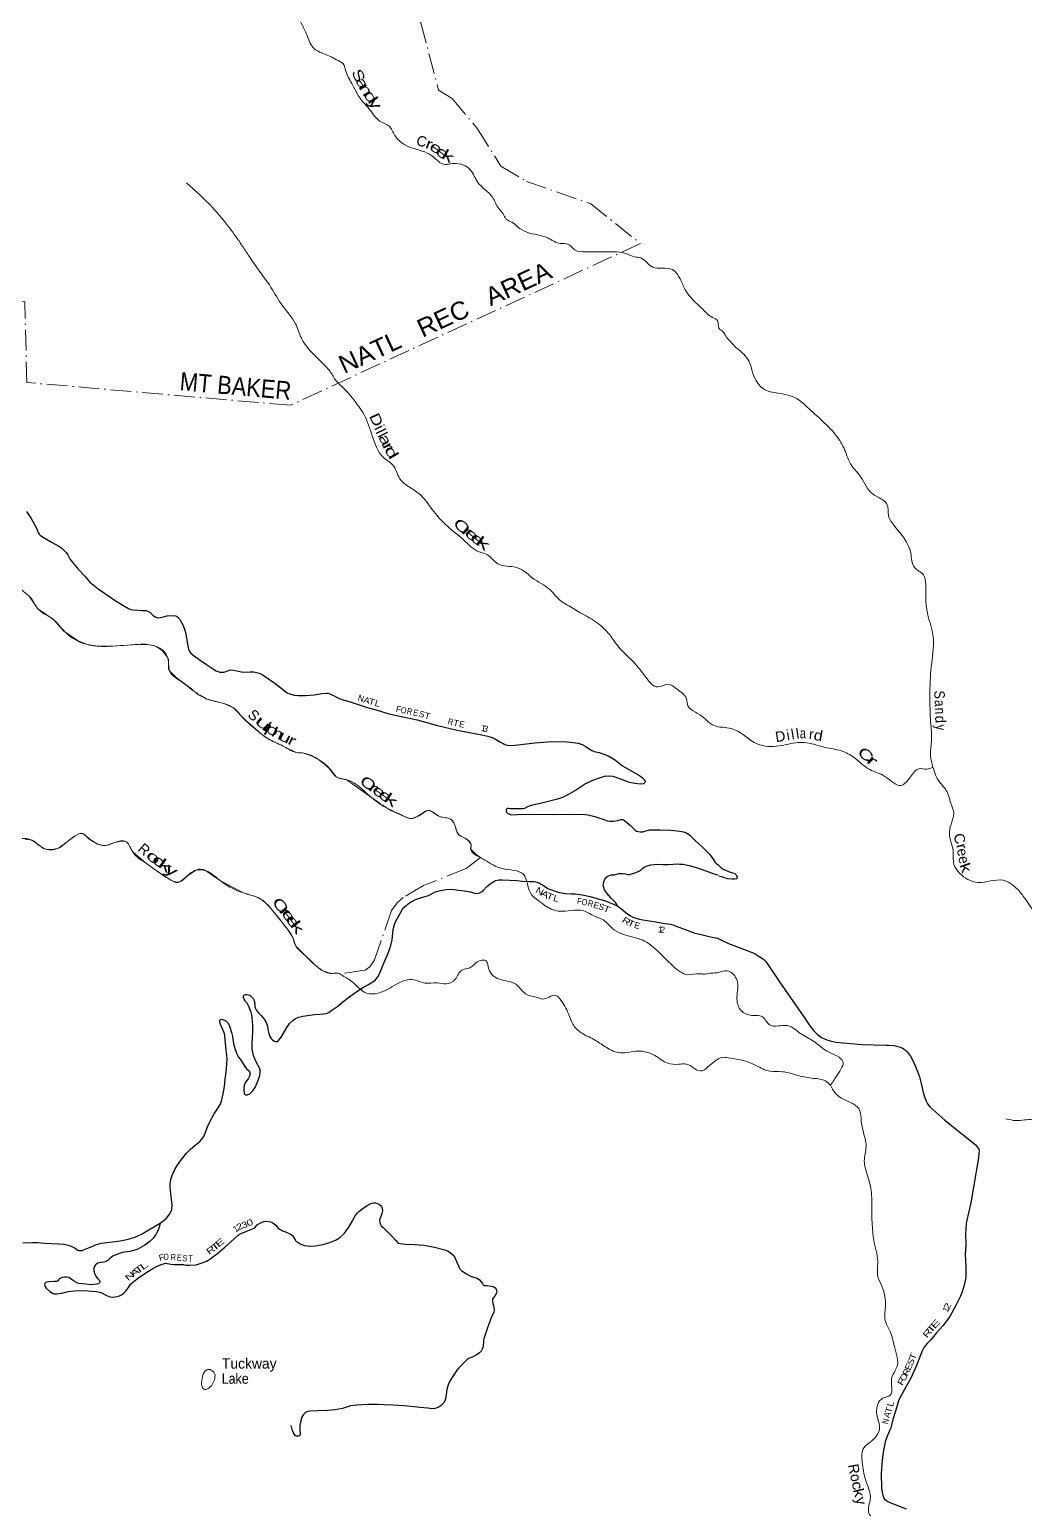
# Model space of a CAD drawing. Header units: feet. Extents: x -244583 to 4, y 367440 to 553773.
# Drawn here: x -196165 to -176969, y 423577 to 452112 of the extents above; entities that cross this region are included whole.
import ezdxf
from ezdxf.enums import TextEntityAlignment as Align

# ---------------------------------------------------------------- set-up
doc = ezdxf.new("R2010")
doc.units = ezdxf.units.FT
doc.header["$LTSCALE"] = 80
doc.linetypes.add('DOT_DASHED', pattern=[7.7, 5, -1.2, 0.3, -1.2])
for name, color, linetype, lineweight in [('29', 7, 'Continuous', 25), ('39', 7, 'Continuous', 13), ('44', 7, 'DOT_DASHED', 13)]:
    doc.layers.add(name, color=color, linetype=linetype, lineweight=lineweight)
doc.layers.add('30', color=7, linetype='Continuous')
doc.layers.add('41', color=7, linetype='Continuous')

msp = doc.modelspace()

# ---------------------------------------------------------------- linework, layer by layer
at = {"layer": '29'}
for points in [[(-196220.7, 442813.71), (-196133.21, 442675.98), (-196030.67, 442493.35), (-195994.77, 442393.32), (-195982.55, 442376.62), (-195961.3, 442358.09), (-195915.6, 442326.61), (-195728.36, 442216.75), (-195602.83, 442144.84), (-195543.81, 442106.37), (-195490.42, 442056.32), (-195455.39, 442021.29), (-195423.17, 441974.47), (-195378.65, 441887.83), (-195351.53, 441849.27), (-195218.03, 441692.18), (-195099.88, 441567.85), (-195003.79, 441450.14), (-194841.35, 441318.64), (-194698.25, 441222.01), (-194493.49, 441085.42), (-194330.29, 440984.25), (-194256.61, 440939.93), (-194207.56, 440923.6), (-194164.2, 440917.41), (-194067.45, 440906.92), (-193992.71, 440905.07), (-193924.08, 440901.34), (-193880.6, 440891.92), (-193840.05, 440866.89), (-193776.94, 440804.62), (-193725.18, 440772.99), (-193687, 440763.95), (-193644.43, 440768.96), (-193583.48, 440781.62), (-193510.2, 440802.06), (-193421.12, 440807.95), (-193350.57, 440800.13), (-193330.08, 440791.83), (-193298.76, 440770.52), (-193273.36, 440745.11), (-193249.84, 440706.58), (-193201.62, 440614.33), (-193161.89, 440506.11), (-193142.06, 440410.51), (-193109.86, 440221.3)], [(-193109.86, 440221.3), (-193098.19, 440159.57), (-193088.18, 440124.54), (-193059.82, 440084.5), (-193009.9, 440038.98), (-192870.78, 439944.48), (-192747.86, 439859.29), (-192597.72, 439757.53), (-192562.69, 439735.84), (-192524.64, 439723.44), (-192494.29, 439715.83), (-192456.16, 439713.65), (-192425.89, 439714.16), (-192389.3, 439720.09), (-192342.38, 439737.14), (-192307.69, 439750.44), (-192277.42, 439755.86), (-192236.89, 439752.74), (-192164.47, 439738.8), (-192041.81, 439713.51), (-191910.31, 439718.34), (-191835.57, 439716.49), (-191783.63, 439707.48), (-191735.03, 439695.79), (-191675.14, 439665.98), (-191556.75, 439582.37), (-191449.98, 439515.64), (-191341.52, 439429.07), (-191222.71, 439331.02), (-191181.39, 439308.8), (-191124.75, 439288.13), (-191059.61, 439272.09), (-190985.88, 439264.45), (-190838.32, 439264.84), (-190670.3, 439274.84), (-190518.1, 439299.4), (-190426.99, 439305.24), (-190402.33, 439305.46), (-190368.57, 439297.72), (-190298.68, 439263.61), (-190230.5, 439227.05), (-190138.91, 439186.81), (-190000.44, 439146.96), (-189866.07, 439105.19), (-189667.67, 439037.54), (-189479.81, 438983.49), (-189252.93, 438915.1), (-188997.16, 438855.01), (-188687.45, 438792.71), (-188292.01, 438683.76), (-187914.33, 438591.45), (-187439.5, 438504.82), (-187321.11, 438479.69), (-187239.37, 438453), (-187176.91, 438417.37), (-187105.16, 438377.15), (-187029.41, 438334.81), (-186994.14, 438316.2), (-186950.77, 438306.19), (-186875.7, 438299.52), (-186793.68, 438304.68), (-186412.56, 438349.87), (-186088.6, 438372.2), (-185789.54, 438368.84), (-185624.21, 438352.6), (-185577.82, 438344.56), (-185499.41, 438317.87), (-185434.04, 438279.09), (-185369.29, 438234.46), (-185329.25, 438206.1), (-185272.53, 438181.07), (-185176.25, 438161.42), (-185082.03, 438130.76), (-184998, 438096.3), (-184880.51, 438025.92), (-184723.91, 437903.36), (-184558.49, 437810.23), (-184399.12, 437717.25), (-184329.69, 437664.94), (-184300.16, 437633.86)], [(-184304.14, 437636.86), (-184288.29, 437617.21), (-184284.95, 437593.85), (-184293.4, 437581.08), (-184320.16, 437561.51), (-184385.06, 437553), (-184485.14, 437562.16), (-184586.39, 437584.3), (-184772.63, 437653.66), (-184904.88, 437699.43), (-184983.45, 437709.47), (-185075.69, 437697.28), (-185192.46, 437663.92), (-185303.03, 437620.26), (-185374.49, 437591.68), (-185435.9, 437560.83), (-185610.69, 437441.73), (-185791.36, 437340.28), (-185881.45, 437296.91), (-185979.87, 437263.55), (-186226.77, 437195.15), (-186483.36, 437139.6), (-186527.05, 437126.75), (-186567.04, 437107.28), (-186615.42, 437081.34), (-186639.42, 437078.23), (-186790.2, 437074.36), (-186883.07, 437078.69), (-186923.42, 437081.71), (-186949.68, 437082.36), (-186964.07, 437072.6), (-186970.8, 437053.35), (-186967.21, 437028.16), (-186953.68, 437003.55), (-186939.1, 436988.29), (-186915.91, 436978.33), (-186894.06, 436968.27), (-186865.77, 436962.92), (-186748.4, 436968.11), (-186412.68, 436975.98), (-186081.51, 436963.73), (-185751.75, 436975.79), (-185442.74, 436966.11), (-185395.99, 436959.93), (-185257.53, 436929.91), (-185143.44, 436891.93), (-185077.34, 436868.03), (-185021.34, 436844.39), (-184962.91, 436836.87), (-184897.19, 436839.82), (-184816.97, 436853.49), (-184747.83, 436869.98), (-184715.35, 436869.84), (-184689.5, 436858.42), (-184640.07, 436814.71), (-184560.95, 436745.97), (-184480.06, 436667.08), (-184455.11, 436647.97), (-184422.14, 436639.34), (-184383.38, 436634.62), (-184339.37, 436635.27), (-184266.24, 436649.64), (-184199.87, 436667.99), (-184169.84, 436669.65), (-184006.36, 436669.65), (-183792.82, 436664.65), (-183615.51, 436645.66), (-183549.1, 436633.9), (-183489.01, 436612.17), (-183427.41, 436570.18), (-183326.77, 436472.59), (-183174.79, 436327.18), (-183056.38, 436212.96), (-183038.78, 436192.55), (-182976.25, 436103.73), (-182935.35, 436042.41), (-182921.52, 436029.54), (-182905.32, 436014.05), (-182879.45, 435998.65)], [(-184821.29, 435204.67), (-184845.15, 435247.59), (-184858.81, 435268.35), (-184939.47, 435355.15), (-185026.11, 435446.33), (-185068.83, 435516.18), (-185085.99, 435557.07), (-185094.03, 435588.65), (-185092.19, 435632.09), (-185085.32, 435664.3), (-185062.33, 435720.44), (-185030.63, 435758.81), (-185005.61, 435778.83), (-184977.25, 435790.51), (-184937.21, 435800.52), (-184878.83, 435803.86), (-184794.22, 435827.05), (-184721.35, 435831.32), (-184669.03, 435821.93), (-184618.79, 435810.57), (-184586.42, 435811.79), (-184541.84, 435823.87), (-184486.74, 435842.16), (-184436.75, 435860.57), (-184396.71, 435878.93), (-184357.94, 435905.82), (-184333.04, 435931.51), (-184303.96, 435952.5), (-184248.76, 435977.43), (-184179.52, 435997.98), (-184110.64, 436004.36), (-184043.88, 436006.76), (-183940.86, 436004.2), (-183845.87, 436003.87), (-183746.64, 436011.53), (-183663.72, 436013.53), (-183617.31, 436010.35), (-183552.6, 436007.38), (-183498.38, 435997.29), (-183410.01, 435974.86), (-183304.03, 435942.32), (-183207.27, 435912.29), (-183113.29, 435878.48), (-183028.77, 435847.23), (-182981.14, 435828.67), (-182917, 435810.53), (-182881.08, 435800.44)], [(-182879.45, 435998.65), (-182808.87, 435923.55), (-182738.97, 435891.32), (-182679, 435865.42), (-182618.82, 435847.61), (-182556.67, 435827.72), (-182534.88, 435810.95), (-182521.39, 435786.31), (-182511.95, 435761.77), (-182518.94, 435727.57), (-182553.56, 435718.39), (-182610.25, 435715.88), (-182696.87, 435728.33), (-182787.09, 435757.07), (-182863.38, 435777.34)], [(-188939.86, 435179.08), (-188900.92, 435211.63), (-188832.63, 435263.43), (-188715.87, 435325.28), (-188599.72, 435362.87), (-188467.25, 435406.13), (-188330.14, 435473.55), (-188238.64, 435501.9), (-188126.87, 435521.92), (-188011.75, 435523.59), (-187886.63, 435506.91), (-187769.86, 435495.23), (-187657.08, 435473.06), (-187578.86, 435448.87), (-187541.31, 435445.18), (-187497.96, 435450.91), (-187446.22, 435475.21), (-187409.73, 435503.36), (-187343.26, 435574.55), (-187281.4, 435623.61), (-187219.63, 435668.61), (-187170.54, 435691.68), (-187107.57, 435707.09), (-187038.73, 435708.65), (-186764.27, 435691.73), (-186653.82, 435682.07), (-186516.07, 435675.46), (-186419.16, 435671.04), (-186368.54, 435660.38), (-186322.86, 435642.35), (-186247.17, 435597.98), (-186161.68, 435541.23), (-186045.64, 435493.84), (-185943.33, 435462.98), (-185818.6, 435439.66), (-185715.63, 435435.08), (-185636.85, 435433.13), (-185504.41, 435418.49), (-185345.93, 435385.12), (-185060.66, 435298.38), (-184898.02, 435234.74), (-184823.94, 435206.6), (-184734.62, 435141.66), (-184651.55, 435068.78), (-184570.21, 435013.11), (-184525.17, 434986.42), (-184468.45, 434964.74), (-184398.38, 434944.72), (-184333.63, 434931.41), (-184081.89, 434894.82), (-183904.74, 434866.15), (-183797.82, 434849.63), (-183749.44, 434836.28), (-183675.79, 434807.87), (-183511.52, 434749.17), (-183400.78, 434701.16), (-183362.41, 434687.81), (-183327.38, 434677.8), (-183206.72, 434652.59), (-183024.02, 434603.55), (-182891.15, 434581.42)], [(-191319.39, 432658.99), (-191199.19, 432859.56), (-191146.87, 432931.11), (-191084.7, 432992.3), (-191031.26, 433027.39), (-190969.51, 433054.63), (-190894.71, 433072.57), (-190669.23, 433104.68), (-190564.18, 433114.97), (-190491.31, 433119.23), (-190440.69, 433128.03), (-190387.31, 433148.05), (-190329.91, 433188.08), (-190217.15, 433271.5), (-190117.64, 433350.76), (-189983.6, 433456.71), (-189851.81, 433551.76), (-189740.92, 433622.68), (-189638.4, 433680.85), (-189544.06, 433735.16), (-189492.5, 433776.38), (-189444.62, 433831.85), (-189414.87, 433889.79), (-189348.08, 434054.06), (-189245.09, 434292.29), (-189196.99, 434436.78), (-189170.01, 434545.38), (-189150.85, 434745.22), (-189126.13, 434842.95), (-189100.33, 434905.84), (-189034.38, 435023.12), (-188970.99, 435138.23), (-188939.86, 435179.08)], [(-182891.15, 434581.42), (-182863.73, 434569.77), (-182828.43, 434545.61), (-182676.05, 434479.53), (-182469.89, 434401.13), (-182219.77, 434303.33), (-182164.13, 434275.24), (-182108.19, 434241.65), (-182040.59, 434199.36), (-181999.68, 434171.18), (-181957.87, 434130.3), (-181916.67, 434070.58), (-181697.14, 433738.93), (-181228.1, 433062.69), (-181107.41, 432889.49), (-181037.49, 432798.27), (-180960.59, 432722.47), (-180881.5, 432665.34), (-180803.5, 432625.79), (-180714.52, 432598.33), (-180609.06, 432576.36), (-180473.26, 432560.81), (-180102, 432530.55), (-179645.33, 432518.21), (-179592.79, 432516.79), (-179489.79, 432511.98), (-179453.38, 432506.07), (-179413.83, 432492.88), (-179367.69, 432474.21), (-179323.49, 432454.89), (-179289.7, 432436.86), (-179259.87, 432414.73), (-179230.37, 432387.42), (-179209.5, 432358.86), (-179176.54, 432314.91), (-179119.58, 432218.75), (-179067.78, 432107.29), (-179022.74, 431996.33), (-178993.08, 431907.35), (-178961.71, 431775.48), (-178921.9, 431602.44), (-178899.71, 431521.77), (-178871.5, 431447.32), (-178838.19, 431385.55), (-178793.85, 431327.89), (-178738.74, 431271.77), (-178503.64, 431067.16), (-177919.79, 430598.22), (-177878.51, 430554.62), (-177858.29, 430530.89), (-177847.38, 430509.27), (-177843.89, 430488.94), (-177845.58, 430426.27), (-177853.99, 430339.51)], [(-191862.87, 432639.15), (-191861.27, 432653.39), (-191855.34, 432777.7), (-191857.5, 432883.97), (-191861.08, 432983.2), (-191875.36, 433103), (-191888.71, 433153.05), (-191906.25, 433196.78), (-191935.42, 433264.82), (-191954.21, 433299.14), (-191968.78, 433323.21), (-191989.25, 433352.62), (-192024.29, 433406.09), (-192037.18, 433438.31), (-192036.95, 433465.09), (-192030.5, 433475.02), (-192025.5, 433481.69), (-191999.83, 433494.52), (-191969.48, 433495.79), (-191943.76, 433490.03), (-191917.27, 433482.36), (-191873.74, 433444.86), (-191852, 433418.3), (-191832.95, 433379.1), (-191816.59, 433305.85), (-191815.79, 433257.27), (-191806.61, 433220.62), (-191785.25, 433185.69), (-191742.13, 433132.01), (-191690.88, 433080.16), (-191639.88, 433018.19), (-191601.06, 432954.5), (-191576.75, 432881.13), (-191564.11, 432816), (-191549.83, 432740.78), (-191528.98, 432685.63), (-191505.7, 432646.61), (-191478.18, 432615.57), (-191444.45, 432590.46), (-191420.37, 432583.79), (-191385.98, 432584.96), (-191365.37, 432600.64), (-191326.26, 432647.52), (-191316.15, 432664.39)], [(-196295.98, 428702.27), (-196109.84, 428709.8), (-196009.24, 428705.55), (-195871.68, 428695.81), (-195746.5, 428690.68), (-195607.2, 428683.86), (-195502.33, 428674.52), (-195417.02, 428657.17), (-195349.88, 428628.25), (-195283.98, 428596.27), (-195234.3, 428562.66), (-195213.5, 428555.41), (-195188.04, 428553.42), (-195150.1, 428555.41), (-195127.14, 428564.05), (-195061.74, 428592.78), (-194978, 428627.13), (-194871.8, 428671.04), (-194774.13, 428696.95), (-194672.83, 428706.58), (-194508.55, 428728.81), (-194370.63, 428747.65), (-194236.45, 428778.72), (-194130.6, 428808.48), (-194007.83, 428868.16), (-193892.93, 428936.13), (-193753.49, 429015.64), (-193656.98, 429075.97), (-193599.51, 429110.97), (-193520.25, 429179.32), (-193458.24, 429263.27), (-193421.82, 429344.47), (-193413.48, 429442.91), (-193423.21, 429531.52), (-193440.21, 429659.42), (-193451.66, 429766.94), (-193453.52, 429824.93), (-193440.17, 429926.69), (-193408.96, 430018.81), (-193360.01, 430116.74), (-193305.05, 430210.29), (-193231.82, 430311.86), (-193133.84, 430430.84), (-193056.48, 430508.9), (-192974.49, 430578.65), (-192877.52, 430657.18), (-192837.94, 430702.42), (-192797.9, 430767.48), (-192733.01, 430938.9), (-192686.03, 431038.91), (-192603.44, 431188.62), (-192523.64, 431308.05), (-192489.28, 431371.37), (-192463.78, 431438.09), (-192428.01, 431574.79), (-192404.26, 431715.84), (-192387.52, 431856.83), (-192371.04, 431992.23), (-192355.82, 432152.1), (-192354.14, 432267.21), (-192370.49, 432417.13), (-192385.16, 432557.11), (-192394.18, 432700.95), (-192400.85, 432735.98), (-192407.53, 432756), (-192438.91, 432831.6), (-192465.77, 432888.92), (-192486.82, 432935.98), (-192496.21, 432964.54), (-192495.93, 432987.89), (-192487.06, 433006.81), (-192462.57, 433016.32), (-192422.37, 433007.23), (-192380.83, 432984.55), (-192337.45, 432944.52), (-192307.42, 432887.8), (-192293.07, 432844.17), (-192266.92, 432758.54), (-192250.57, 432685.3), (-192238.56, 432600.01), (-192229.88, 432543.14)], [(-192229.88, 432543.14), (-192200.4, 432429.1), (-192167.99, 432351.41), (-192131.29, 432283.73), (-192084.33, 432221.86), (-192041.46, 432158.07), (-192008.44, 432104.65), (-191977.19, 432061.38), (-191949.62, 432032.37), (-191920.13, 431999.27), (-191912.46, 431982.89), (-191908.93, 431962.57), (-191920.4, 431918.56), (-191947.67, 431868.43), (-191978.94, 431830.76), (-192004.19, 431790.91), (-192021.67, 431738.74), (-192030.87, 431694.45), (-192030.22, 431639.8), (-192023.51, 431585), (-192013.82, 431568.23), (-191993.92, 431555.94), (-191961.55, 431557.16), (-191916.6, 431576.28), (-191858.67, 431633.3), (-191806.04, 431713.16), (-191760.83, 431823.33), (-191721.83, 431927.58), (-191714.25, 431988.09), (-191717.12, 432034.7), (-191730.22, 432077.04), (-191755.34, 432122.66), (-191807.44, 432221.07), (-191843.49, 432315.04), (-191868.67, 432439.09), (-191871.68, 432560.57), (-191862.87, 432639.15)], [(-177853.99, 430339.51), (-177954.18, 429775.75), (-178004.87, 429471.64), (-178048.4, 429282.64), (-178079.1, 429142.33), (-178090.35, 429077.42), (-178099.98, 428987.44), (-178104.01, 428871.44), (-178099.27, 428673.05), (-178110.58, 428479.14), (-178100.76, 428244.19), (-178097.78, 428074.56), (-178100.22, 428039.85), (-178106.57, 427997.66), (-178132.72, 427884.95), (-178170.28, 427757.09), (-178194.55, 427692.4), (-178204.34, 427672.5), (-178286.53, 427506.74), (-178409.9, 427281.47), (-178535.96, 427106.84), (-178671.4, 426958.77), (-178784.18, 426826.27), (-178843.69, 426759.62), (-178885.44, 426714.58), (-178907.34, 426683.94), (-178935.97, 426633.29), (-178972.12, 426531.93), (-179050.22, 426335.78), (-179157.93, 426091.88), (-179274.75, 425884.63), (-179387.26, 425687.39), (-179400.65, 425655.59), (-179451.66, 425474.68), (-179505.08, 425294.05), (-179540.18, 425156.85), (-179547.84, 425133.35), (-179614.97, 424969.28), (-179656.63, 424863.54), (-179665.38, 424824.98), (-179689.03, 424698.16), (-179704.66, 424569.11), (-179718.14, 424429.62), (-179731.65, 424244.12), (-179724.61, 423980.93), (-179715.11, 423883.56), (-179703.87, 423832.02), (-179679.67, 423773.36), (-179665.42, 423752.93), (-179644.34, 423733.97), (-179606.55, 423710.69), (-179536.65, 423678.46), (-179366.48, 423615.19), (-179250.37, 423571.59)], [(-193904.9, 428137.18), (-193787.99, 428205.1), (-193703.75, 428251.79), (-193624.31, 428284.01), (-193561.18, 428302.68), (-193541.93, 428306.84), (-193512.6, 428305.52), (-193432.11, 428291.39), (-193381.71, 428286.09), (-193319.04, 428286.56), (-193236.65, 428286.82), (-193196.61, 428285.15), (-193149.61, 428272.25), (-193078.16, 428268.47), (-192951.35, 428279.48), (-192894.66, 428293.49), (-192837.32, 428313.07), (-192751.19, 428350.21), (-192684.46, 428388.58), (-192531.37, 428503.79), (-192388.79, 428627.73), (-192282.43, 428720.55), (-192146.87, 428844.31), (-192115.6, 428870.69), (-192077.03, 428889.12), (-192019.91, 428909.96), (-191962.79, 428930.81), (-191897.39, 428959.54), (-191833.67, 428985.8), (-191819.72, 428994.03), (-191805.31, 429009.16), (-191770.28, 429049.19), (-191730.73, 429076.81), (-191676.37, 429099.63), (-191638.62, 429111.33), (-191586.19, 429117.75), (-191517.72, 429107.96), (-191468.33, 429089.23), (-191414.3, 429040.64), (-191367.14, 428986.87), (-191339.88, 428962.45), (-191286.5, 428934.09), (-191227.47, 428914.61), (-191145.52, 428878.18), (-191119.67, 428862.35), (-191092.98, 428840.67), (-191061.29, 428790.62), (-191042.94, 428757.25), (-191024.58, 428735.57), (-190991.22, 428712.21), (-190932.83, 428677.18), (-190859.43, 428650.49), (-190755.34, 428639.87), (-190650.1, 428645.36), (-190509.1, 428667.17), (-190387.32, 428698.87), (-190263.36, 428753.13), (-190185.38, 428799.76), (-190090.38, 428889.05), (-190002.39, 429003.64), (-189930.67, 429123.27), (-189879.7, 429221.15), (-189843.49, 429271.07), (-189810.12, 429304.44), (-189732.63, 429363.19), (-189650.31, 429421.86), (-189593.25, 429452.91), (-189558.22, 429466.26), (-189523.7, 429473.35), (-189498.16, 429472.93), (-189453.12, 429462.91), (-189415.33, 429442.34), (-189376.39, 429407.86), (-189358.04, 429362.82), (-189354.7, 429321.11), (-189364.71, 429266.06), (-189384.86, 429206.87), (-189406.08, 429166.93), (-189413.09, 429130.94), (-189407.95, 429092.11), (-189401.41, 429070.88), (-189383.17, 429032.81), (-189343.92, 428994.96)], [(-193643.11, 429084.42), (-193655.35, 429025.82), (-193669.31, 428987.25), (-193695.39, 428919.05), (-193728.75, 428860.66), (-193775.46, 428798.94), (-193835.29, 428736.41), (-193942.28, 428653.8), (-194075.63, 428582.52), (-194159.15, 428552.04), (-194232.49, 428533.79), (-194370.46, 428512.93), (-194471.11, 428485.31), (-194558.12, 428444.74), (-194613.83, 428399.58), (-194653.17, 428362.11), (-194688.07, 428340.72), (-194734.89, 428327.71), (-194793.08, 428323.49), (-194844.79, 428308.48), (-194883.16, 428286.79), (-194908.18, 428255.09), (-194923.77, 428210.99), (-194924.87, 428153.33), (-194908.18, 428096.61), (-194875.46, 428041.85), (-194848.13, 428006.53), (-194826.33, 427986), (-194810.63, 427967.4), (-194802.91, 427953.04), (-194813.67, 427927), (-194834.27, 427911.33), (-194874.88, 427904.24), (-194979.92, 427893.09), (-195080.01, 427901.43), (-195212.06, 427918.66), (-195250.13, 427931.75), (-195298.05, 427955.19), (-195363.61, 427999.85), (-195405.32, 428029.88), (-195447.47, 428041.85), (-195489.94, 428040.88), (-195536.55, 428035.97), (-195579.63, 428010.73), (-195607.17, 427984.84), (-195622.19, 427968.16), (-195643.87, 427958.15), (-195694.22, 427954.89), (-195781.23, 427950.98), (-195838, 427944.29), (-195862.64, 427928.71), (-195873.4, 427902.67), (-195870.75, 427864.73), (-195847.4, 427826.36), (-195775.8, 427764.69), (-195707.27, 427724.59), (-195683.91, 427717.92), (-195641.58, 427716.85), (-195544.17, 427732.64), (-195422.21, 427759.97), (-195295.22, 427777.98), (-195118.38, 427784.65), (-194882.47, 427762.79), (-194838.13, 427757.64), (-194791.41, 427744.61), (-194740.12, 427716.77), (-194678.26, 427684.89), (-194612.91, 427659.53), (-194571.21, 427652.86), (-194515.2, 427658.59), (-194448.18, 427671.09), (-194413.54, 427682.38), (-194356.01, 427716.26), (-194310.97, 427761.3), (-194257.93, 427842.42), (-194207.78, 427907.95), (-194145.76, 427963.07), (-194063.38, 428023.75), (-193904.9, 428137.18)], [(-189343.92, 428994.96), (-189312.12, 428964.28), (-189162.26, 428814.88), (-189095.3, 428744.43), (-189063.85, 428709.25), (-189046.08, 428695.53), (-189011.84, 428687.73), (-188913.11, 428675.16), (-188737.42, 428668.79), (-188557.3, 428655.49), (-188350.44, 428620.45), (-188151.85, 428565.25), (-188098.53, 428545.38), (-188047.92, 428518.16), (-187995.1, 428471.98), (-187965.22, 428431.13), (-187921.24, 428330.89), (-187876.66, 428223.41), (-187861.64, 428198.38), (-187831.62, 428170.03), (-187749.88, 428108.31), (-187641.44, 428054.92), (-187530.87, 428019.73), (-187481.29, 427989.86), (-187442.92, 427944.82), (-187427.91, 427914.79), (-187411.23, 427889.77), (-187392.87, 427879.76), (-187348.49, 427877.62), (-187249.71, 427867.08), (-187214.37, 427856.4), (-187181.01, 427836.38), (-187159.32, 427808.03), (-187152.76, 427783.74), (-187147.65, 427756.31), (-187154.13, 427729.14), (-187183.53, 427685.36), (-187212.77, 427647.64), (-187226.05, 427627.85), (-187232.73, 427614.51), (-187232.72, 427591.15), (-187223.85, 427528.53), (-187207.45, 427457.3), (-187202.81, 427400.53), (-187209.38, 427364.27), (-187220.74, 427330.16), (-187254.53, 427272.32), (-187282.98, 427186.01), (-187321.98, 427081.76)], [(-187321.98, 427081.76), (-187382.95, 426907.24), (-187402.5, 426853.09), (-187407.89, 426830.44), (-187406.6, 426770.23), (-187421.25, 426683.64), (-187429.59, 426651.94), (-187452.94, 426611.9), (-187484.64, 426576.87), (-187527.42, 426546.6), (-187611.46, 426500.12), (-187686.49, 426470.1), (-187721.91, 426448.23), (-187749.89, 426425.06), (-187819.34, 426351.49), (-187881.68, 426291.6), (-187912.77, 426252.64), (-187988.44, 426137.15), (-188047.38, 426043.51), (-188086.87, 425961.29), (-188112.4, 425869.09), (-188124.83, 425776.32), (-188141.05, 425693.76), (-188150.26, 425654.34), (-188173.38, 425613.62), (-188223.66, 425562.59), (-188262.02, 425535.9), (-188299.09, 425517.59), (-188343.77, 425504.2), (-188392.46, 425501.69), (-188477.15, 425509.86), (-188634.45, 425523.88), (-188739.24, 425536.59), (-188945.99, 425555.92), (-189146.04, 425568.19), (-189325.66, 425578.71), (-189457.64, 425582.72), (-189638.3, 425584.27), (-189848.05, 425570.13), (-189973.61, 425554.24), (-190128.76, 425507.53), (-190265.55, 425479.17), (-190416.64, 425464.84), (-190600.86, 425459.16), (-190748.37, 425454.85), (-190794.37, 425445.81), (-190838.01, 425426.72), (-190876.12, 425392.43), (-190904.58, 425351.47), (-190932.84, 425272.32), (-190947.37, 425176.5), (-190949.76, 425081.46), (-190942.85, 425034.75), (-190945.63, 425004.46), (-190961.2, 424978.71), (-190984.92, 424969.02), (-191017.92, 424970.37), (-191039.05, 424986.55), (-191075.86, 425050.18), (-191096.32, 425097.15), (-191119.22, 425174.69)]]:
    msp.add_lwpolyline(points, dxfattribs=at)
at = {"layer": '39'}
for points in [[(-179072.71, 454728.27), (-178647.66, 454581.91), (-178299.71, 454451.57), (-178081.18, 454357.21), (-177854.17, 454157.68), (-177663.67, 453998.49), (-177464.77, 453754.36), (-177074.38, 453620.11), (-176807.17, 453473.31), (-176471.64, 453419.8), (-176099.54, 453313.82), (-175698.72, 453092.61), (-175484.32, 453020.49), (-175299.65, 452800.59), (-175071.8, 452384.6), (-174901.76, 452292.1), (-174753.61, 452112.54), (-174623.42, 451878.29), (-174430.54, 451626.05), (-174199.4, 451404.28), (-174071.49, 451234.77), (-173715.14, 451021.51), (-173561.29, 450937.05), (-173322.72, 450883.22), (-172847.05, 450633.94), (-172361.38, 450410.99), (-172110.27, 450249.98), (-172037.37, 450203.69), (-171958.28, 450123.03), (-171768.27, 450091.29), (-171468.94, 449995.18), (-171385.74, 449896.33), (-171324.99, 449858.09), (-171183.41, 449812.03), (-170942.21, 449600.41), (-170642.64, 449445.63), (-170452.29, 449324.87), (-170300.22, 449177.69), (-169978.39, 449010.85), (-169783.92, 448867.86), (-169605.42, 448678.28), (-169483.69, 448541.12), (-169315.36, 448367.69), (-169102.69, 448220.71), (-169041.51, 448069.19), (-168931.76, 447957.6)], [(-191650.55, 452961.58), (-191518.73, 452877.54), (-191205.24, 452733.45), (-191057.16, 452598.78), (-190986.57, 452379.81), (-190905.5, 452203.21), (-190802.66, 451979.93), (-190671.71, 451742.27), (-190450.73, 451633.31), (-190211.67, 451514.08), (-190097.44, 451428.22), (-190066.13, 451324.84), (-189947.44, 451071.09), (-189864.17, 450912.68), (-189744.56, 450730.56), (-189636.92, 450613.58), (-189405.32, 450346.79), (-189226.63, 450248.28), (-189117.3, 450071.45), (-188846.91, 449850.87), (-188445.67, 449705.85), (-188282.4, 449573.3), (-188206.18, 449522.13), (-187980.07, 449528.39), (-187660.31, 449406.49), (-187513.27, 449162.63), (-187233.39, 448879.28), (-187112.35, 448659.89), (-187026.53, 448558.09), (-186966.95, 448456.49), (-186860.54, 448396.99), (-186748.36, 448307.1), (-186567.71, 448202.51), (-186167.11, 448092.09), (-185923.9, 447984.97), (-185776.69, 447971.64), (-185644.51, 447863.4), (-185430.96, 447821.23), (-184881.96, 447822.86), (-184686.39, 447801.05), (-184499.37, 447728.76), (-184372.44, 447705.49), (-184140, 447527.68), (-183964.61, 447506.04), (-183761, 447480.13), (-183597.5, 447268.49), (-183502.51, 447069.54), (-183176.89, 446715.04), (-182984.62, 446557.77), (-182890.34, 446496.34), (-182863.49, 446348.5), (-182794.92, 446293.81)], [(-193138.46, 449153.47), (-192634.35, 448678.21), (-192303.09, 448279.17), (-192074.02, 447959.83), (-191938.74, 447752.46), (-191761.55, 447494.2), (-191506.59, 447138.25), (-191279.91, 446778.48), (-191032.92, 446432.69), (-190918.45, 446158.76), (-190551.31, 445712.92), (-190365.5, 445513.24), (-190246.11, 445332.29), (-190104.15, 445191.61), (-189840.7, 444878.05), (-189737.2, 444725.55), (-189567.47, 444319.72), (-189313.73, 443834.35), (-189159.44, 443715.81), (-189024.7, 443451.83), (-188652.06, 443159.63), (-188452.41, 442929.51), (-188334.82, 442772.84), (-188100.99, 442528.28), (-187786.63, 442262.85), (-187492.09, 442035.99), (-187327.15, 441976.02), (-187128.97, 441804.54), (-186768.36, 441732.87), (-186421.37, 441503.58), (-186094.51, 441278.49), (-185972.73, 441137.97), (-185790.28, 441009.09), (-185539.41, 440859.44), (-185242.33, 440687.17), (-184970.26, 440432.19), (-184808.86, 440212.48), (-184507.01, 439904.68), (-184275.62, 439615.65), (-184041.24, 439429.73), (-183840.96, 439478.67), (-183682.33, 439392.45), (-183490.41, 439198.78), (-183461.42, 439063.06), (-183317.27, 438940.56), (-183154.79, 438834.09), (-183028.7, 438721.84), (-182861.42, 438653.8)], [(-182800.21, 446298.03), (-182555.7, 445999.19), (-182385.43, 445848.02), (-182281.87, 445706.75), (-182212.37, 445494.56), (-181980.82, 445167.59), (-181677.52, 445089.7), (-181355.94, 444987.59), (-181130.99, 444800.19), (-180555.04, 444213.39), (-180408.5, 443930.65), (-180345.26, 443769.01), (-180125.98, 443478.42), (-179890.38, 443147.42), (-179620.97, 442956.12), (-179589.81, 442733.69), (-179471.85, 442525.7), (-179162.83, 442012.87), (-179091.05, 441733.92), (-178918.81, 441592.88), (-178873.62, 441400.84), (-178859.82, 440963.9), (-178726.18, 440357.42), (-178766.54, 439823.2), (-178792.68, 439266.77), (-178778.58, 438752.95), (-178762.96, 438368.62), (-178780.09, 438095.45), (-178737.36, 437882.99)], [(-196958.59, 443898.13), (-196903.73, 443723.77), (-196831.9, 443636.24), (-196808.81, 443516.74), (-196731.12, 443408.93), (-196710.11, 443283.38), (-196594.99, 443078.2), (-196463.33, 442915.35), (-196399.16, 442658.01), (-196325.16, 442374.29), (-196351.89, 442109.59), (-196376.01, 441907.56), (-196399.94, 441725.75), (-196356.19, 441444.3), (-196311.13, 441300.36), (-196185, 441192.16), (-195985.79, 440915.52), (-195706.99, 440731.26), (-195483.22, 440490.83), (-195011.33, 440236.25), (-194626.05, 440212.92), (-194062.59, 440248.81), (-193776.18, 440228.3), (-193509.74, 440017.85), (-193454.05, 439718.11), (-193245.85, 439538.47), (-192782.7, 439213.18), (-192390.19, 439100.81), (-192199.4, 439000.18), (-192061.61, 438845.37), (-191841.51, 438643.39), (-191532.89, 438410.36), (-191245.58, 438272.55), (-191026.59, 438165.62), (-190873.35, 438150.22), (-190591.91, 438030.66), (-190375.64, 437850.95), (-190247.95, 437694.21), (-190028.57, 437629.74), (-189597.57, 437318.88), (-189300.86, 437108.19), (-188945.25, 436935.44), (-188824.58, 436889.98), (-188680.91, 436929.26), (-188455.8, 437042.72), (-188255.05, 436927.85), (-188035.57, 436873.49), (-187977.68, 436806.29), (-187896.96, 436591.28), (-187702.35, 436468.37), (-187644.63, 436382.97), (-187649.47, 436298.07), (-187466.21, 436138.61)], [(-182871.21, 438657.78), (-182554.53, 438602.27), (-182124.15, 438327.11), (-181703.84, 438290.06), (-181336.44, 438354), (-181104.07, 438338.59), (-180818.95, 438260.64), (-180501.55, 438194.93), (-180254.6, 438064.25), (-179950.7, 437832.61), (-179661.33, 437702.07), (-179353.61, 437527.08), (-179166.4, 437695.62), (-179003.37, 437849.91), (-178851.83, 437842.33), (-178736.85, 437883.17)], [(-200920.93, 438118.15), (-200506.22, 437793.26), (-200053.09, 437476.15), (-199787.91, 437344.58), (-199171.36, 437020.08), (-198933.54, 436983.78), (-198649.96, 436878.35), (-198375.29, 436896.36), (-198157.37, 436890.55), (-198031.32, 436774.26), (-197814.29, 436673.42), (-197665.26, 436639.86), (-197488.15, 436585.85), (-197256.79, 436507.13), (-196881.89, 436241.21), (-196486.27, 436456.42), (-196136.91, 436475.84), (-195856.02, 436299.66), (-195583.26, 436329.81), (-195493.82, 436395.82), (-195314.9, 436533.91), (-195140.7, 436599.24), (-195052.55, 436529.77), (-194908.24, 436423.45), (-194694.81, 436369.15), (-194528.79, 436424.43), (-194302.58, 436440.8), (-194177.23, 436249.7), (-193890.92, 436006.73), (-193475.82, 435722.28), (-193278.58, 435664.07), (-193128.16, 435776.1), (-192949.42, 435893.97), (-192761.83, 435882.34), (-192515.19, 435712.5), (-192057.38, 435462.09), (-191695.34, 435329.74), (-191439.45, 435070.84), (-191186.15, 434751.3), (-191090.64, 434606.95), (-191027.69, 434434.55), (-190851.81, 434251.12), (-190545.62, 433975.64), (-190330.39, 433899.08), (-190187.1, 433897.92), (-190175.35, 433891.35)], [(-178736.85, 437883.17), (-178610.51, 437598.34), (-178476.54, 437430.87), (-178388.73, 437184.34), (-178333.45, 436992.33), (-178385.12, 436771.65), (-178416.75, 436591.49), (-178346.87, 436282.19), (-178327.62, 436005.09), (-178221.93, 435835.51), (-177865.71, 435656.64), (-177381.06, 435696.69), (-177095.54, 435517.58), (-176961.57, 435350.11), (-176632.71, 434930.41), (-176272.49, 434761.66), (-176024.02, 434760.47), (-175909.46, 434912.58), (-175731.6, 434886.87), (-175343.86, 434914.46), (-175144.28, 435018.3), (-174768.88, 435104.51), (-174472.4, 435226.88), (-173987.82, 435809.11), (-173820.41, 435874.41), (-173624.87, 435980.26), (-173532.43, 436106), (-173156.88, 436151.75), (-173023.78, 436210.86), (-172937.08, 436251.61), (-172815.61, 436181.21), (-172603.24, 436113.13), (-172404.58, 436062.62)], [(-187466.21, 436138.61), (-187381.01, 436087.61), (-187047.53, 435923.14), (-186636.84, 435812.64), (-186472.63, 435411.97), (-186359.31, 435316.04), (-186219.83, 435211.39), (-185963.39, 435103.45), (-185466.86, 435105.5), (-185247.89, 434996.56), (-185087.09, 434926.5), (-184913.04, 434763.31), (-184565.32, 434610.86), (-184329.84, 434540.2), (-184103.26, 434382.65), (-183743.23, 434037.98), (-183464.22, 433875.97), (-183235.98, 433894.35), (-183155.33, 433885.6), (-183066.39, 433899.04), (-182899.46, 433909.03)], [(-190175.35, 433891.35), (-190102.87, 433840.62), (-190000.48, 433783.17), (-189661.88, 433519.56), (-189439.88, 433517.77), (-189087.05, 433690.85), (-188866.22, 433778.05), (-188716.95, 433768.75), (-188539.85, 433714.74), (-188297.63, 433716.83), (-188128.28, 433697.26), (-187949.8, 433788.85), (-187829.11, 433957.74), (-187669.16, 434011.05), (-187472.07, 434148.99), (-187355.07, 434141.98), (-187304.1, 433983.83), (-187098.06, 433788.03), (-186772.08, 433684.28), (-186680.14, 433588.5), (-186560.01, 433486.41), (-186368.75, 433436.33), (-186268.12, 433405.19), (-186017.18, 433475.96), (-185905.1, 433375.96), (-185752.44, 433085.55), (-185681.34, 432921.17), (-185513.41, 432751.96), (-185366.81, 432673.93), (-185244.32, 432608.23), (-185031.69, 432469), (-184762.2, 432367.73), (-184424.82, 432401.41), (-184098.68, 432313.84), (-183851.8, 432168.26), (-183646.12, 432148.4), (-183490.68, 432151.19), (-183326.03, 432060.88), (-183195.24, 432019.38), (-183046.93, 432121.31), (-182914.77, 432223.38)], [(-182899.46, 433909.03), (-182679.47, 433944.72), (-182514.63, 433765.8), (-182515.38, 433438.06), (-182453.89, 433205.61), (-182257.51, 433092.97), (-182025.09, 433063.4), (-181887.14, 432910.1), (-181537.6, 432893.06), (-181290.57, 432740.13), (-181039.52, 432593.28), (-180786.29, 432405.97), (-180468.31, 432190.56), (-180606.58, 431900.8), (-180672.84, 431795.38), (-180711.01, 431742.65)], [(-180711.01, 431742.65), (-180806.28, 431827.31), (-181036.75, 431875.09), (-181329.86, 431928.74), (-181639.22, 432002.57), (-181877.62, 432011.89), (-182148.73, 432124.28), (-182371.28, 432212.56), (-182682.59, 432270.19), (-182807.86, 432277.87), (-182914.77, 432223.38)], [(-180711.01, 431742.65), (-180623.58, 431593.24), (-180340.09, 431416.15), (-180165.89, 431293.32), (-180112.26, 431004.2), (-180023.66, 430553.35), (-180058.97, 430282.14), (-179995.26, 429999.12), (-179921.26, 429667.58), (-179913.71, 429279.18), (-179896.16, 428919.13), (-179877.34, 428753.3), (-179798.98, 428338.83), (-179795.85, 428051.56), (-179718.37, 427863.67), (-179652.2, 427467.37), (-179644.99, 427167.98), (-179569.67, 427018.52), (-179475.52, 426699.19), (-179429.54, 426300.8), (-179531.72, 426081.97), (-179556.76, 425764.26), (-179703.98, 425703.08), (-179820.08, 425425.53), (-179766.3, 425100), (-179850.53, 424941.92), (-180083.98, 424712.53), (-180097.18, 424469.72), (-180035.29, 424134.1), (-179942.94, 423758.11), (-179976.33, 423511.19), (-179842.34, 423339.67), (-179698.45, 423218.76), (-179608.92, 423051.15), (-179364.35, 423013.52), (-179208.51, 422935.14), (-178956.11, 422962.28), (-178506.95, 422777.65), (-177953.53, 422795.67), (-177608.83, 422929.56)], [(-177326.97, 431096.4), (-177126.85, 431060.65), (-176811.78, 431075.86), (-176605.44, 430997.64), (-176315.85, 430810.46), (-176135.54, 430673.49), (-175736.84, 430478.58), (-175477.41, 430254.88), (-175306.87, 430032.9), (-175343.79, 429652.44), (-175379.29, 429429.79), (-175259.13, 429175.28), (-175165.19, 428912.59), (-175103.7, 428680.14), (-175062.92, 428583.17), (-175076.48, 428431.4), (-175011.15, 428253.58), (-174820.45, 428041.79), (-174763.34, 427898.35), (-174616.94, 427649.99), (-174500.7, 427365.13), (-174366.74, 427201.7), (-174089.65, 427111.59), (-173996.93, 427043.44), (-173908.9, 427014.09)], [(-192834.6, 426087.07), (-192774.71, 426230.17), (-192715.89, 426260.03), (-192591.65, 426166), (-192598.72, 426058.88), (-192690.97, 425907.95), (-192792.23, 425872.37), (-192836.07, 425931.37), (-192834.6, 426087.07)]]:
    msp.add_spline(points, degree=3, dxfattribs=at)
at = {"layer": '44'}
for points in [[(-189818.22, 453926.56), (-188615.67, 452244.22), (-188271.25, 450943.2), (-188008.97, 450780.08), (-187521.48, 450196.38), (-187070.2, 449475.9), (-186576.43, 449183.46), (-185343.51, 448753.82), (-184375.11, 447983.41), (-191136.75, 444862.7), (-196217.93, 445303.03), (-196257.21, 446861.89), (-198171.96, 446880.56)], [(-196174.62, 441179.89), (-196007.34, 440937.93), (-195701.27, 440726.28), (-195500.62, 440505.89), (-195241.06, 440321.66), (-195050.88, 440245.19), (-194847.47, 440215.27), (-194575.53, 440214.96), (-194028.1, 440249.83), (-193893.69, 440245.94), (-193777.06, 440228.49), (-193708.39, 440204.36), (-193609.28, 440133.69), (-193500.21, 440002.51), (-193486.59, 439960.86), (-193484.37, 439785.62), (-193472.08, 439743.3), (-193338.23, 439611.96), (-192885.36, 439274.58), (-192744.58, 439194.69), (-192655.34, 439165.76), (-192415.9, 439110.33), (-192230.92, 439024.45), (-192000.52, 438787.28), (-191648.01, 438481.61), (-191551.17, 438419.82), (-191220.62, 438260.44), (-191018.15, 438162.08), (-190984.81, 438155.3), (-190900.44, 438154.74), (-190870.14, 438149.33), (-190710.24, 438093.72), (-190581.93, 438024.11), (-190472.84, 437940.05), (-190363.76, 437838.86), (-190249.66, 437695.57), (-190205.19, 437672.67), (-190042.25, 437638.14), (-189718.38, 437405.7), (-189362.55, 437151.21), (-189207.05, 437052.3), (-188891.71, 436911.21), (-188823.18, 436889.75), (-188780.46, 436892.02), (-188650.82, 436942.67), (-188542.46, 437010.4), (-188492.53, 437034.89), (-188456.93, 437042.65), (-188431.96, 437040.37), (-188375.82, 437011.8), (-188293.43, 436948.69), (-188256.81, 436928.53), (-188214, 436916.69), (-188088.02, 436895.58), (-188046.37, 436879.58), (-188022.8, 436864.3), (-187983.11, 436814.97), (-187959.28, 436767.97), (-187929.38, 436659.12), (-187910.66, 436612.45), (-187881.52, 436574.57), (-187829.5, 436540.93), (-187749.23, 436502.96), (-187714.61, 436479.73), (-187680.23, 436442.84), (-187651.44, 436397.35), (-187642.44, 436374.21), (-187654.09, 436306.97), (-187633.35, 436279.26), (-187546.99, 436196.97), (-187466.52, 436138.81)], [(-196252.58, 436485.35), (-196154.41, 436478.83), (-196103.95, 436465.48), (-195893.61, 436312.51), (-195809.68, 436292.19), (-195720.35, 436288.41), (-195605.01, 436316.56), (-195234.68, 436589.42), (-195173.28, 436608.71), (-195138.32, 436597.65), (-194973.97, 436469.75), (-194856.85, 436396.01), (-194735.12, 436368.25), (-194669.43, 436373.45), (-194526.88, 436424.88), (-194404.04, 436452.89), (-194332.51, 436451.1), (-194289.88, 436433.4), (-194256.2, 436395.66), (-194224.94, 436327.73), (-194194.51, 436269.14), (-194150.86, 436226.01), (-193931.43, 436038.39), (-193698.27, 435867.41), (-193446.31, 435703.86), (-193364.93, 435662.84), (-193328.95, 435654.6), (-193298.57, 435656.29), (-193239.29, 435689.75), (-193069.39, 435816.92), (-192963.52, 435885.68), (-192923.79, 435905.17), (-192895.69, 435911.17), (-192864.74, 435912.29), (-192809.1, 435902.69), (-192771.52, 435887.63), (-192729.2, 435862.16), (-192577.04, 435752.34), (-192498, 435702.59), (-192249.94, 435563.63), (-192051.26, 435459.03), (-191986.65, 435433.29), (-191811.2, 435384.29), (-191757.64, 435364.25), (-191682.24, 435320.38), (-191563.22, 435214.08), (-191391.26, 435012.18), (-191209.11, 434781.78), (-191115.56, 434647.41), (-191083.8, 434594.2), (-191050.49, 434478.43), (-191017.8, 434422.18), (-190857.9, 434257), (-190702.78, 434107.76), (-190548.71, 433977.94), (-190486.26, 433941.6), (-190389.59, 433911.54), (-190309.77, 433897.11), (-190212.08, 433905.11), (-190177.98, 433892.92)], [(-187466.52, 436138.81), (-187742.82, 435924.69), (-188565.92, 435596.12), (-188954.8, 435368.36), (-189074.66, 435259.35), (-189181.45, 435115.45), (-189506.15, 434164.88), (-189602.04, 434025.34), (-189689.16, 433959.85), (-190177.98, 433892.92), (-190179.82, 433894)]]:
    msp.add_lwpolyline(points, dxfattribs=at)

# ---------------------------------------------------------------- texts
at = {"layer": '30'}
for s, rotation, p in [('N', 341.172, (-189788.99, 439152.86)), ('F', 346.779, (-189056.94, 438940.96)), ('S', 344.596, (-188610.23, 438845.82)), ('1', 349.66, (-187418.24, 438572.22)), ('3', 348.016, (-187374.2, 438562.51)), ('E', 343.087, (-185246.68, 435158.04)), ('S', 343.087, (-185145.7, 435125.59)), ('E', 344.055, (-184456.46, 434767.72)), ('1', 350.807, (-184003.24, 434688.65)), ('2', 350.807, (-183960.06, 434682.63))]:
    msp.add_text(s, height=120, rotation=rotation, dxfattribs=at).set_placement(p, align=Align.CENTER)
for s, rotation, width, p in [('A', 342.857, 1.1, (-189676.36, 439113.71)), ('T', 343.949, 1.15, (-189578.98, 439084.73)), ('L', 343.949, 1.15, (-189466.52, 439052.51)), ('O', 348.626, 0.8, (-188957.89, 438918.89)), ('R', 348.626, 0.85, (-188843.27, 438895.74)), ('E', 348.626, 0.9, (-188724.49, 438871.37)), ('T', 344.596, 1.15, (-188504.74, 438811.49)), ('R', 346.265, 0.9, (-188054.39, 438697.75)), ('T', 346.265, 1.1, (-187948.88, 438672.06)), ('E', 347.613, 0.95, (-187835.87, 438649.32)), ('N', 329.621, 1.25, (-186350.14, 435438.11)), ('A', 330.279, 1.4, (-186246.92, 435375.41)), ('T', 337.785, 1.3, (-186143.93, 435330.96)), ('L', 343.215, 1.15, (-186022.07, 435290.11)), ('F', 353.692, 0.85, (-185562.67, 435233.77)), ('O', 348.109, 0.85, (-185469.24, 435217.39)), ('R', 345.262, 0.9, (-185355.22, 435190.27)), ('T', 338.63, 1.3, (-185048.62, 435086.46)), ('R', 325.612, 1.35, (-184682.34, 434859.61)), ('T', 335.469, 1.4, (-184579.49, 434809.2)), ('1', 35.02, 0.95, (-192152.06, 428923.26)), ('2', 25.54, 1.4, (-192090.09, 428961.14)), ('3', 20.053, 1.25, (-191997.62, 428992.6)), ('0', 22.397, 1.4, (-191893.75, 429036.75)), ('R', 36.964, 1.4, (-192633.29, 428514.7)), ('T', 37.995, 1.8, (-192543.22, 428583.29)), ('E', 38.668, 1.6, (-192456.39, 428659.56)), ('F', 16.475, 1.1, (-193598.4, 428362.53)), ('O', 358.811, 0.65, (-193530.15, 428372.91)), ('R', 355.382, 0.75, (-193396.68, 428364.23)), ('E', 355.457, 0.8, (-193279.98, 428355.89)), ('S', 355.494, 0.8, (-193172, 428347.22)), ('T', 359.363, 0.85, (-193059.48, 428338.66)), ('N', 41.629, 1.55, (-194192.19, 428015.46)), ('A', 37.037, 1.6, (-194100.88, 428083.68)), ('T', 36.691, 1.75, (-194018.2, 428144.55)), ('L', 35.593, 1.7, (-193920.88, 428211.5)), ('2', 64.019, 1.4, (-178400.16, 427452.57)), ('E', 49.069, 1.65, (-178640.94, 427097.48)), ('1', 60.457, 0.75, (-178432.97, 427383.72)), ('R', 49.597, 1.5, (-178795.71, 426920.72)), ('T', 49.597, 1.85, (-178720.99, 427008.5)), ('E', 66.173, 1.2, (-179148.6, 426286.3)), ('S', 66.173, 1.2, (-179105.08, 426384.84)), ('T', 68.289, 1.3, (-179065, 426487.88)), ('F', 60.591, 1.4, (-179293.39, 425994.1)), ('O', 60.591, 1.15, (-179245.15, 426080.66)), ('R', 63.261, 1.15, (-179192.63, 426183)), ('T', 73.525, 1.2, (-179527.56, 425460.86)), ('L', 74.253, 1.15, (-179495.28, 425577.91)), ('N', 75.65, 0.9, (-179590.27, 425243.49)), ('A', 73.525, 1.05, (-179558.29, 425366.45))]:
    msp.add_text(s, height=120, rotation=rotation, dxfattribs=dict(at, width=width)).set_placement(p, align=Align.CENTER)
at = {"layer": '41'}
for s, rotation, width, p in [('S', 295.611, 1.4, (-189905.91, 451181.68)), ('a', 297.142, 1.5, (-189833.18, 451035.11)), ('n', 300.438, 1.6, (-189759.58, 450899.33)), ('d', 303.158, 1.75, (-189665.46, 450760.86)), ('y', 302.035, 1.65, (-189578.84, 450637.56)), ('r', 340.201, 1.35, (-188484.72, 449813.35)), ('e', 329.43, 1.5, (-188371.54, 449748.57)), ('e', 323.43, 1.7, (-188252.93, 449655.24)), ('k', 328.639, 1.7, (-188141.42, 449587.15)), ('D', 294.518, 1.3, (-189565.24, 444542.37)), ('i', 296.091, 1.15, (-189502.71, 444393.31)), ('l', 295.79, 1.1, (-189477.2, 444318.07)), ('l', 295.79, 1.1, (-189445.11, 444249.36)), ('a', 295.79, 1.45, (-189391.42, 444153.8)), ('r', 298.378, 1.6, (-189327.39, 444022.05)), ('d', 300.44, 1.7, (-189264.44, 443903.79)), ('C', 319.227, 1.6, (-187894.2, 442455.6)), ('r', 320.421, 2, (-187781.73, 442362.6)), ('e', 320.421, 1.8, (-187687.29, 442286.03)), ('e', 321.446, 1.8, (-187577.7, 442198.65)), ('k', 323.347, 1.9, (-187475.05, 442123.03)), ('S', 271.155, 0.9, (-178705.34, 439276.54)), ('a', 271.988, 0.85, (-178699.59, 439110.98)), ('n', 272.289, 0.85, (-178694.12, 438962.17)), ('u', 319.416, 2, (-191722.92, 438650.91)), ('p', 327.416, 1.65, (-191535.48, 438520.32)), ('l', 324.416, 1.45, (-191628.21, 438579.77)), ('h', 334.208, 1.45, (-191416.79, 438443.11)), ('a', 359.932, 0.8, (-181243.96, 438436.14)), ('d', 349.959, 1.15, (-180961.99, 438395.09)), ('y', 272.366, 0.8, (-178679.82, 438642.88)), ('d', 272.366, 0.95, (-178690.12, 438799.18)), ('u', 334.542, 1.5, (-191276.88, 438373.45)), ('r', 333.921, 1.55, (-191140, 438307.53)), ('C', 323.583, 1.5, (-180091.21, 438043.12)), ('r', 319.879, 2.05, (-179965.45, 437933.3)), ('C', 324.211, 1.5, (-189696.31, 437488.69)), ('r', 324.211, 1.85, (-189580.21, 437406.82)), ('e', 324.403, 1.65, (-189474.24, 437329.29)), ('e', 324.403, 1.65, (-189357.95, 437245.73)), ('k', 324.841, 1.85, (-189248.43, 437169.11)), ('C', 286.785, 1.05, (-178314.41, 436474.49)), ('r', 285.2, 1.2, (-178271.89, 436326.22)), ('o', 320.803, 1.8, (-193834.16, 436065.94)), ('c', 324.21, 1.9, (-193721.25, 435986.08)), ('k', 324.21, 1.9, (-193603.85, 435900.21)), ('k', 289.01, 1.35, (-178195.77, 435907.99)), ('y', 326.941, 1.7, (-193478.79, 435814.34)), ('C', 310.175, 1.6, (-191402.22, 435150.76)), ('r', 309.091, 2, (-191309.6, 435041.73)), ('e', 309.091, 1.8, (-191238.24, 434950.91)), ('e', 307.716, 1.75, (-191161.48, 434845.06)), ('k', 304.89, 1.85, (-191080.28, 434735.86)), ('c', 283.66, 1.2, (-180286.97, 423998.64)), ('y', 283.94, 1.1, (-180217.09, 423700.25)), ('k', 283.94, 1.2, (-180257.7, 423857.08))]:
    msp.add_text(s, height=200, rotation=rotation, dxfattribs=dict(at, width=width)).set_placement(p, align=Align.CENTER)
for s, rotation, p in [('C', 345.641, (-188623.03, 449860.56)), ('S', 318.236, (-191905.78, 438808.14)), ('i', 9.592, (-181513.94, 438402.88)), ('l', 9.592, (-181424.28, 438416.88)), ('l', 8.558, (-181332.44, 438430.13)), ('D', 8.454, (-181664.69, 438376.57)), ('r', 354.049, (-181088.51, 438420.47)), ('R', 318.55, (-194018.36, 436217.78)), ('e', 283.414, (-178258.55, 436216.35)), ('e', 282.082, (-178232.78, 436071.42)), ('R', 279.856, (-180355.97, 424321.29)), ('o', 281.04, (-180319.47, 424152.03))]:
    msp.add_text(s, height=200, rotation=rotation, dxfattribs=at).set_placement(p, align=Align.CENTER)
msp.add_text('Tuckway', height=200, dxfattribs=at).set_placement((-192453.41, 426274.61))
at = {"layer": '41', "width": 0.9}
msp.add_text('Lake', height=200, dxfattribs=at).set_placement((-192457.77, 425982.44))
at = {"layer": '44'}
for s, rotation, width, p in [('NATL   REC   AREA', 24.775, 1.05, (-190096.12, 445465.66)), ('MT BAKER', 355.047, 0.9, (-193277.1, 445154.16))]:
    msp.add_text(s, height=350, rotation=rotation, dxfattribs=dict(at, width=width)).set_placement(p)

doc.saveas('drawing.dxf')
